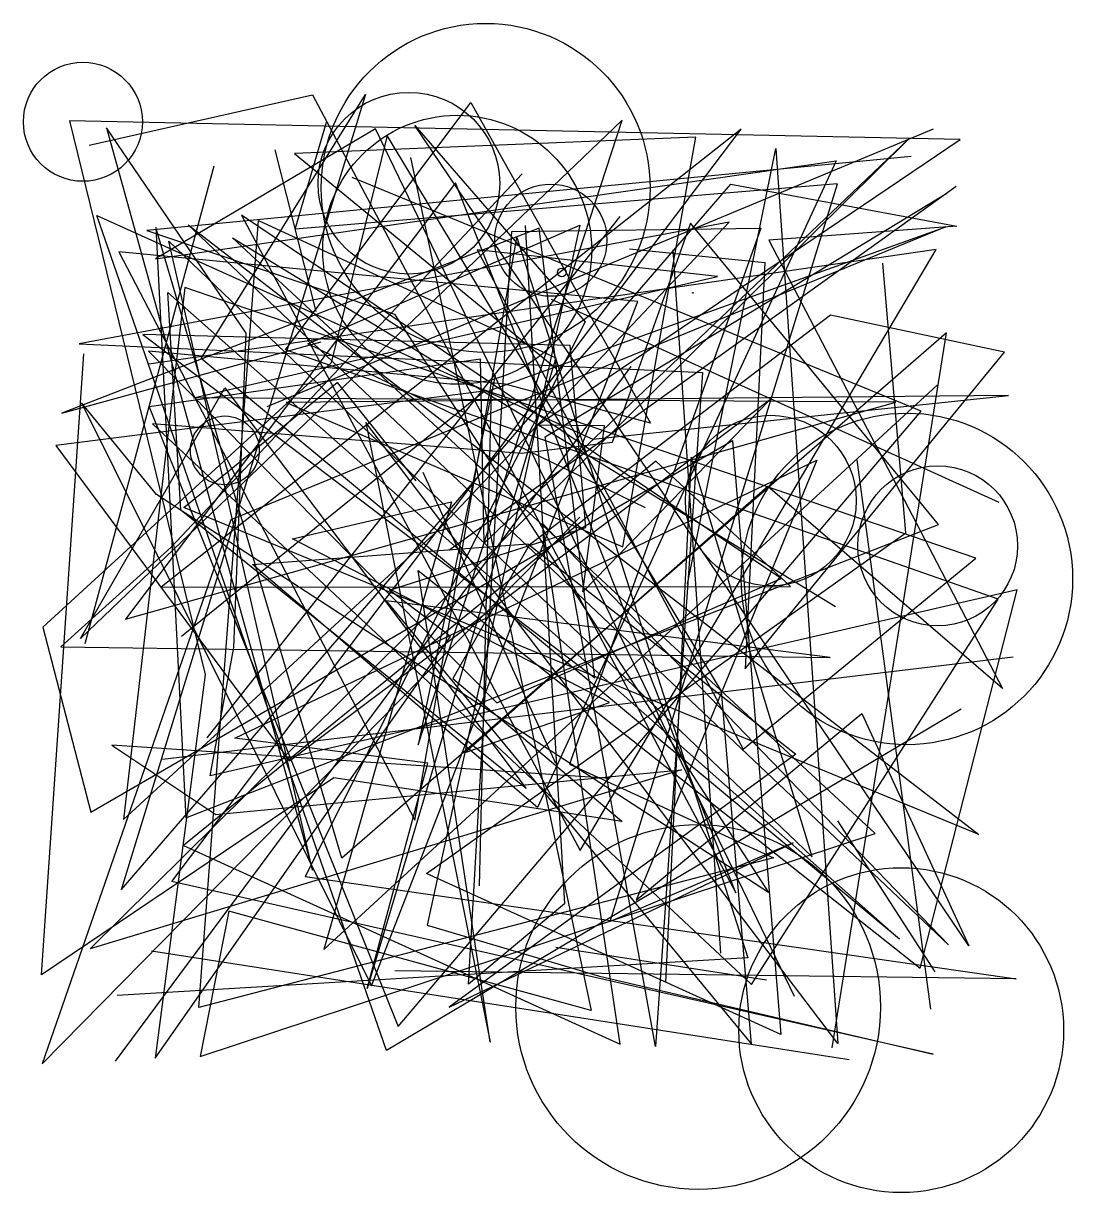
# Model space of a CAD drawing. Header units: metres. Extents: x -143 to 10556, y -1279 to 10640.
import ezdxf

# ---------------------------------------------------------------- set-up
doc = ezdxf.new("R2010")
doc.units = ezdxf.units.M
for name, color, linetype in [('Layer 1', 1, 'Continuous'), ('Layer 10', 250, 'Continuous'), ('Layer 2', 2, 'Continuous'), ('Layer 3', 3, 'Continuous'), ('Layer 4', 4, 'Continuous'), ('Layer 5', 5, 'Continuous'), ('Layer 6', 6, 'Continuous'), ('Layer 7', 7, 'Continuous'), ('Layer 8', 8, 'Continuous'), ('Layer 9', 9, 'Continuous')]:
    doc.layers.add(name, color=color, linetype=linetype)

msp = doc.modelspace()

# ---------------------------------------------------------------- linework, layer by layer
at = {"layer": 'Layer 1'}
for p, q in [((9368, 8977), (4196, 5265)), ((9153, 970), (8163, 2511)), ((7435, 886), (5287, 1219))]:
    msp.add_line(p, q, dxfattribs=at)
for points in [[(9419, 3648), (3560, 170), (607, 8681), (5664, 6403), (9902, 6848), (2536, 6774), (5971, 5304), (6713, 9479), (2623, 9313), (5286, 7126)], [(3806, 9274), (5646, 576), (1951, 1589), (1659, 108), (8543, 2383), (1991, 8455), (8139, 4695)], [(4509, 1848), (4629, 6904), (9263, 8566), (1974, 5579), (47, 33), (5531, 5607)]]:
    msp.add_lwpolyline(points, dxfattribs=at)
at = {"layer": 'Layer 10'}
for p, q in [((9134, 9560), (2338, 6731)), ((2844, 7703), (2423, 9352)), ((8355, 6190), (9108, 591))]:
    msp.add_line(p, q, dxfattribs=at)
for points in [[(528, 9400), (2806, 9913), (7122, 1777), (4264, 9015), (899, 4568), (8755, 6779), (1591, 6824), (6934, 8060), (4483, 8333), (7197, 3242), (9569, 5189), (1502, 7949), (879, 2523), (4085, 5473), (7055, 8612), (426, 7373), (6783, 7081), (6304, 211), (5178, 6424), (9274, 8909)], [(4973, 8581), (5375, 1665), (4397, 847), (4839, 8519), (7378, 8553), (5427, 3087), (7506, 2135), (1647, 609), (2254, 8631), (5285, 7231), (3364, 801), (3982, 3098), (2014, 3355), (7949, 6186), (6104, 1702), (8406, 3606), (9499, 1235), (3849, 9600), (5585, 7598), (2730, 1944), (9980, 900), (3644, 982)], [(4943, 9105), (1365, 5302), (238, 4284), (8085, 4177), (3556, 4755), (7283, 235), (6977, 3834), (3566, 9497), (2996, 7179), (56, 4484), (544, 2600), (7089, 6387), (7582, 332), (3966, 1973), (8854, 5446), (8620, 8196)]]:
    msp.add_lwpolyline(points, dxfattribs=at)
at = {"layer": 'Layer 2'}
for points in [[(4667, 7052), (3884, 3287), (5964, 9655), (440, 4369), (1910, 6925), (4985, 2842), (1461, 5677), (1331, 7897), (8792, 1306), (1669, 7224), (3345, 9916), (854, 1808), (7072, 9001), (9374, 8574), (7459, 8431), (9842, 3860), (7448, 5919), (4361, 3206), (5833, 3718), (2600, 5386), (4221, 5762), (2921, 1199), (9174, 6951)], [(1468, 4395), (4555, 6890), (187, 6336), (2571, 3122), (7476, 6811), (5561, 4847), (5781, 6538), (5099, 6544), (9408, 9457), (326, 9648), (1711, 4002), (1200, 93), (4211, 4389), (3589, 4862), (5592, 5501), (5433, 7358), (1075, 7469), (5684, 3970), (5115, 8551), (248, 6665), (2892, 7393)], [(5840, 2944), (758, 3283), (1821, 2576), (6568, 3032), (538, 1205), (8881, 9459), (4557, 5343), (4518, 7218), (1141, 6731), (3680, 416), (9010, 6688), (3209, 9069)]]:
    msp.add_lwpolyline(points, dxfattribs=at)
msp.add_circle((5349, 8102), 44, dxfattribs=at)
at = {"layer": 'Layer 3'}
for p, q in [((488, 4318), (1803, 9189)), ((795, 62), (6054, 7144))]:
    msp.add_line(p, q, dxfattribs=at)
for points in [[(8105, 196), (9271, 7486), (3104, 2130), (1207, 8560), (1514, 2541), (9188, 5532), (6659, 8605), (5862, 6369), (4935, 6254), (1175, 6557), (7281, 843), (9797, 4770), (2531, 7312), (4418, 9835), (6250, 6566), (4769, 6962), (1134, 7300), (4686, 3715), (7583, 4982), (2082, 8685), (5533, 2210), (9163, 8336), (1135, 7167)], [(7720, 720), (3446, 9566), (1205, 8241), (8146, 9238), (5101, 2648), (2195, 5124), (5001, 5334), (7732, 3190), (4198, 612), (7708, 2287), (5842, 1484), (8159, 9003), (2630, 8541), (2947, 9632)], [(6038, 8342), (7418, 8201), (7217, 4061), (9860, 7289), (8086, 7666), (5013, 5321), (4235, 3962), (5963, 2503), (3021, 2948), (42, 941), (472, 7273)]]:
    msp.add_lwpolyline(points, dxfattribs=at)
msp.add_circle((8808, 377), 1656, dxfattribs=at)
at = {"layer": 'Layer 4'}
msp.add_line((5240, 7828), (9805, 5761), dxfattribs=at)
msp.add_circle((1912, 6287), 351, dxfattribs=at)
at = {"layer": 'Layer 5'}
msp.add_line((5287, 3096), (3933, 6063), dxfattribs=at)
msp.add_circle((3788, 9011), 926, dxfattribs=at)
at = {"layer": 'Layer 6'}
for p, q in [((5939, 8673), (1726, 3356)), ((1277, 3138), (9951, 4183)), ((8278, 76), (1165, 1181))]:
    msp.add_line(p, q, dxfattribs=at)
for points in [[(6200, 5700), (2758, 7375), (5532, 8582), (3973, 1448), (5732, 928), (9135, 132), (1371, 1891), (7176, 9562), (1262, 4893), (7680, 4898), (6307, 6179), (1489, 2261), (5942, 233), (5152, 5543), (9291, 1247), (1537, 8588), (9600, 2372), (1492, 5706), (3057, 6978), (3859, 5976)], [(8908, 9284), (1116, 8527), (3642, 7676), (7454, 1781), (1213, 5839), (449, 6771), (3406, 830), (6122, 7806), (830, 8310), (3849, 2517), (4889, 8457), (7245, 1116), (813, 730)]]:
    msp.add_lwpolyline(points, dxfattribs=at)
for centre, radius in [((4571, 8963), 1677), ((4281, 8332), 1371), ((8866, 4977), 1690)]:
    msp.add_circle(centre, radius, dxfattribs=at)
at = {"layer": 'Layer 7'}
msp.add_line((6479, 8330), (6964, 1162), dxfattribs=at)
for centre, radius in [((464, 9637), 607), ((9180, 5314), 815)]:
    msp.add_circle(centre, radius, dxfattribs=at)
at = {"layer": 'Layer 8'}
msp.add_lwpolyline([(6628, 4922), (7528, 9365), (8162, 242), (3350, 6572), (4616, 256), (3882, 5063), (9002, 1009), (9992, 4864), (1763, 2970), (2003, 4277), (2129, 7483), (706, 9575), (2805, 2009), (1341, 8421), (7901, 2144), (6666, 6217), (6406, 865)], dxfattribs=at)
for centre, radius in [((6683, 7892), 3), ((7479, 5775), 870), ((6738, 613), 1859)]:
    msp.add_circle(centre, radius, dxfattribs=at)
at = {"layer": 'Layer 9'}
msp.add_circle((5235, 8430), 572, dxfattribs=at)

doc.saveas('drawing.dxf')
